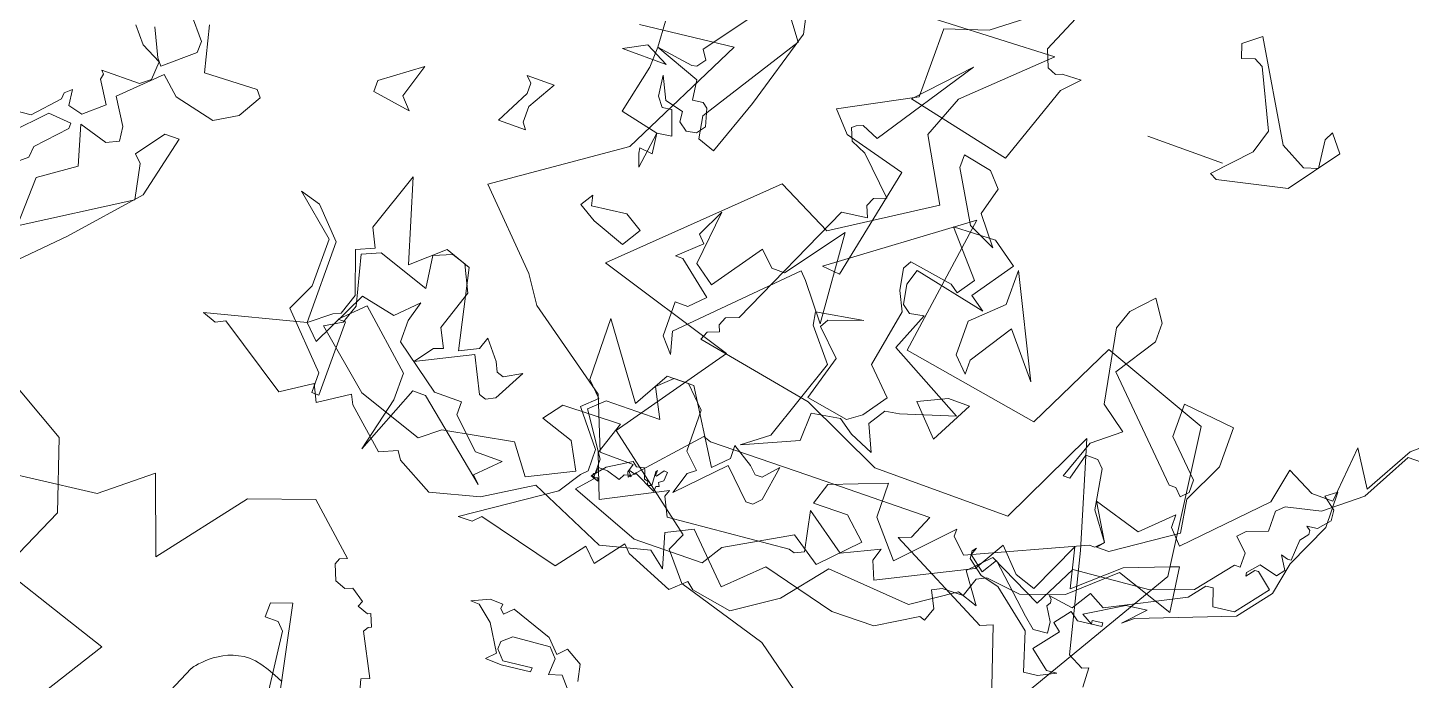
# Model space of a CAD drawing. Header units: metres. Extents: x -71 to 881, y -503 to 661.
# Drawn here: x 200.512 to 204.393, y 472.593 to 474.422 of the extents above; entities that cross this region are included whole.
import ezdxf

# ---------------------------------------------------------------- set-up
doc = ezdxf.new("R2010")
doc.units = ezdxf.units.M
doc.layers.add('ARBRE', color=100, linetype='Continuous', lineweight=13, true_color=0x00ff3f)

# ---------------------------------------------------------------- blocks, each defined once
blk = doc.blocks.new('WMF2', base_point=(0, 0.01))
at = {"color": 251, "lineweight": 0, "true_color": 0x636466}
for points in [[(202.88, -101.16), (188.84, -101.73), (195.03, -95.86), (196.4, -92.3), (193.55, -87.25), (201.48, -82.18), (206.17, -84.52), (217.5, -73.62), (205.76, -70.03), (212.07, -61.12), (204.08, -54.99), (204.77, -53.52), (202.84, -51.25), (195.1, -48.95), (190.12, -45.33)], [(16.57, -120.44), (8.22, -134.47), (9.81, -146.85), (18.98, -150.2), (22.71, -142.59), (34.39, -144.58), (32.65, -156.43), (43.16, -148.65), (41.63, -148.52), (39.67, -158.01), (44.92, -159.4), (46.44, -161.06), (40.43, -164.26), (40.42, -170.12), (36.91, -171.27), (31.95, -175.08)], [(221.47, -92.77), (213.62, -93.64), (218.84, -83.17), (228.67, -76.4), (223.08, -70.7), (221.59, -68.47), (214.46, -63.39), (212.7, -59.01), (209.83, -58.98), (210.04, -58.28), (209.88, -57.88), (205.22, -63.07), (204.55, -62.86), (196.2, -62.98), (185.71, -63.11), (186.56, -61.11), (187.58, -60.7), (178.92, -56.25), (177.9, -56.66), (174.32, -45.95)], [(11.67, -123.68), (11.74, -125.32), (12.27, -125.11), (13.58, -125.77), (15.6, -134.05), (18.21, -142.77), (22.11, -134.68), (33.61, -134.71), (40.51, -137.9), (50.45, -139.73), (50.16, -140.44), (49.24, -140.81), (49.44, -141.32), (49.15, -142.04), (48.13, -142.44), (43.19, -153.31), (41.06, -153.59), (41.43, -154.51), (41.13, -155.22), (40.11, -155.63), (43.05, -158.46), (44.35, -159.02), (44.76, -160.04), (44.45, -160.3), (43.92, -160.51), (42.49, -159.91), (37.1, -168.03), (40.97, -163.9), (32.15, -161.95), (29.82, -168.64), (28.52, -170), (30.14, -169.93), (30.65, -169.72), (31.37, -170.03), (31.94, -171.46), (30.17, -175.61)], [(220.57, -50.22), (221.79, -50.2), (214.78, -54.92), (213.59, -56.76), (213.1, -57.26), (213.13, -59.1), (215.47, -61.97), (214.27, -63.08), (215.5, -64.29), (215.56, -69.52), (211.34, -63.72), (209.67, -66.67), (207.37, -66.7), (203.77, -60.91), (202.56, -62.13), (202.58, -63.23), (200.85, -62.15), (200.24, -61.55), (199.64, -61.56), (198.56, -62.79), (199.01, -59.87), (199.61, -59.26), (200.21, -59.24), (202.55, -61.52), (206.05, -57.94), (205.47, -59.78), (204.85, -60.28), (206.1, -61.48), (206.14, -65.01), (207.85, -66.7), (209.07, -66.69), (210.27, -65.56), (209.03, -63.15), (213.66, -63.1), (214.86, -61.99), (212.51, -58.47), (212.49, -56.77), (213.57, -55.55), (207.7, -53.3), (201.85, -53.37), (200.78, -55.09), (195.57, -58.07), (193.11, -56.39), (190.24, -59.36), (192.08, -61.04), (195, -61.01), (194.41, -62.83), (189.81, -64.59), (189.77, -61.68), (187.3, -58.79), (183.33, -62.96), (183.33, -62.37), (182.1, -61.15), (172.77, -65.4), (172.29, -65.4), (171.68, -66.02), (173.43, -68.94), (169.39, -67.77), (166.98, -70.11), (166.96, -69.01), (165.85, -67.81), (160.08, -73.71), (159.5, -76.65), (157.18, -75.46), (155.35, -75.48), (154.92, -80.22), (153.06, -77.33), (150.8, -81.38), (147.91, -83.85)], [(145.55, -80.94), (150.8, -80.88), (153.05, -76.72), (155.95, -74.38), (158.86, -73.73), (159.47, -73.11), (159.44, -71.4), (161.14, -70.78), (161.73, -70.16), (160.64, -69.08), (160.62, -67.87), (161.11, -67.86), (163.5, -64.91), (166.9, -63.65), (173.36, -63.08), (175.14, -59.53), (179.8, -61.8), (181.48, -60.07), (179.75, -57.65), (181.46, -58.23), (184.95, -55.88), (192.02, -56.41), (194.9, -52.85), (198.42, -50.48), (201.82, -51.06), (202.43, -51.55), (203.66, -50.42), (207.69, -52.09), (208.3, -52.68), (210.1, -50.35), (211.21, -51.44), (213, -49.09), (219.97, -50.84), (220.57, -50.22), (220.57, -50.22)], [(156.89, -69.51), (157.43, -66.75), (159.56, -64.03), (167.3, -61.05), (168.14, -60.32), (166.54, -62.02), (168.32, -61.8), (171.36, -59.94), (170.42, -59.42), (170.47, -59.72), (169.59, -59.84), (169.56, -59.52), (171.59, -59.29), (172.31, -59.83), (173.34, -58.5), (172.64, -57.96), (174.22, -55.94), (172.57, -54.64), (171.71, -54.74), (173.12, -54.01), (174.29, -53.87), (175.3, -57.08), (178.61, -59.71), (180.18, -60.09), (181.49, -61.11), (181.56, -61.74), (181.3, -62.07), (181.53, -61.43), (180.22, -60.39), (179.42, -61.68), (175.68, -58.22), (174.72, -57.4), (173.53, -57.53), (173.65, -58.47), (174.34, -59.58), (174.13, -59.93), (174.18, -60.23), (174.45, -60.45), (172.34, -60.13), (171.33, -61.75), (169.98, -60.98), (163.78, -64.16), (162.73, -65.48), (162.11, -65.55), (161.63, -64.1), (159.84, -64.31), (157.76, -66.95), (159.09, -68.05), (159.4, -68.02), (159.94, -67.33), (159.98, -67.64), (159.15, -68.6), (157.6, -68.22), (157.12, -68.85), (157.81, -69.96), (157.22, -69.78), (156.92, -69.81), (156.81, -71.58), (156.27, -72.27), (156.3, -72.59), (156.65, -72.85), (155.79, -72.95), (154.94, -73.93), (155.05, -74.81), (156.1, -75.62), (155.22, -76.3), (155.18, -73.27), (156.89, -69.51), (156.89, -69.51)], [(171.68, -66.02), (173.31, -68.24), (173.88, -71.59), (174.47, -72.18), (175.5, -72.18), (176.09, -69.97), (176.66, -69.97), (175.5, -73.22), (173.31, -74.97), (175.5, -76.59), (176.66, -82.74), (176.09, -84.36), (174.47, -86.09), (173.31, -84.36), (173.31, -82.74), (175.5, -79.36), (168.32, -72.18), (167.74, -72.18), (167.15, -71.59), (166.58, -72.18), (166.58, -73.22), (169.36, -76), (169.36, -78.78), (164.96, -78.33), (164.96, -74.97), (166.58, -71.59), (166.11, -68.82), (171.09, -65.45), (172.15, -65.45), (171.68, -66.02), (171.68, -66.02)], [(211.1, -72.56), (210.01, -72.56), (208.8, -73.77), (211.73, -76.09), (212.35, -76.09), (210.51, -77.8), (211.1, -78.4), (210.01, -80.71), (210.51, -76.09), (208.8, -74.88), (205.88, -79.01), (204.66, -77.8), (203.56, -77.8), (200.04, -82.55), (199.42, -74.88), (201.73, -77.8), (202.34, -78.4), (210.51, -70.25), (210.01, -68.43), (211.1, -69.64), (211.1, -72.56), (211.1, -72.56)], [(187.57, -69.19), (189.89, -71.62), (187.57, -72.72), (185.74, -72.72), (187.57, -69.19), (187.57, -69.19)], [(65.29, -97.98), (67.08, -104.41), (66.4, -104.68), (68.19, -108.14), (67.94, -108.55), (67.68, -108.66), (68.1, -109.68), (68.37, -109.56), (69.29, -109.9), (69.08, -110.38), (70.18, -111.12), (70.78, -110.87), (71.7, -111.21), (72.22, -112.5), (72.02, -112.99), (71.4, -113.23), (75.46, -116.88), (80.69, -115.04), (86.12, -108.09), (88.43, -114.47), (92.34, -111.31), (103.35, -109.97)], [(106.84, -120.37), (96.77, -114.54), (94.84, -108.74), (97.41, -102.93), (91.6, -101), (87.74, -99.72), (91.28, -94.1)], [(82.27, -96.02), (80.34, -100.54), (80.31, -100.55), (80.25, -100.64), (80.17, -100.76), (80.05, -100.9), (79.89, -101.09), (79.68, -101.28), (79.47, -101.5), (79.2, -101.73), (78.93, -101.95), (78.6, -102.17), (78.25, -102.36), (77.89, -102.55), (77.49, -102.7), (77.07, -102.81), (76.62, -102.9), (76.15, -102.93), (75.62, -102.89), (75.04, -102.76), (74.41, -102.57), (73.74, -102.32), (73.05, -102.03)], [(184.65, -79.77), (186.95, -76.25), (186.95, -75.04), (188.18, -76.25), (188.18, -79.17), (185.74, -81.48), (185.74, -84.42), (181.72, -76.25), (184.65, -79.77), (184.65, -79.77)], [(96.65, -150.2), (95.72, -146.4), (91.23, -146.56), (90.77, -146.01), (91.89, -144.08), (93.76, -142.97), (97.21, -143.77), (98.75, -145.15), (101.81, -142.17), (100.48, -140.04), (100.32, -138.84), (101.34, -138.36), (103.76, -139.06), (102.79, -135.77), (105.69, -133.77), (105.82, -129.54)], [(107.65, -134.4), (106.82, -135.1), (106.74, -136.05), (104.54, -138.4), (104.55, -138.87), (106.51, -139.03), (108.95, -136.47)], [(110.83, -138.12), (107.79, -138.4), (105.92, -140.47), (105.88, -141), (105.33, -141.47), (105.18, -140.15), (103.95, -139.86), (102.35, -141.23), (103.5, -143.03), (103.41, -143.5), (103.65, -143.77), (100.39, -143.77), (99.59, -144.43), (99.47, -145.98), (101.18, -146.84), (102.3, -148.17)], [(100.78, -148.52), (99.7, -146.26), (99.24, -145.7), (96.84, -147.73), (96.81, -148.71), (98.38, -150.55)], [(193.06, -90.68), (193.06, -91.77), (190.63, -91.29), (189.54, -90.08), (190.15, -87.76), (188.32, -85.45), (190.63, -86.53), (193.06, -90.68), (193.06, -90.68)], [(78.38, -97.12), (74.97, -98.96), (73.76, -100.65), (74.37, -105.9), (74.97, -106.51), (76.08, -106.51), (76.08, -107.72), (74.37, -108.33), (72.54, -99.56), (70.84, -97.73), (69.62, -97.73), (69.14, -100.05), (68.53, -100.65), (67.9, -98.96), (72.05, -96.02), (77.9, -96.64), (78.38, -97.12), (78.38, -97.12)], [(173.74, -97.12), (171.08, -99.94), (170.47, -101.94), (172.73, -106.71), (173.49, -107.11), (174.53, -106.76), (174.92, -107.91), (173.5, -109.02), (168.96, -101.3), (166.77, -100.11), (165.62, -100.49), (165.9, -102.84), (165.52, -103.6), (164.39, -102.19), (167.39, -98.11), (173.12, -96.81), (173.74, -97.12), (173.74, -97.12)], [(173.09, -98.24), (179.55, -98.24), (173.09, -98.24), (173.09, -98.24)], [(50.82, -109.11), (51.79, -110.25), (52.85, -109.93), (52.79, -111.31), (53.49, -112.07), (56.63, -111.82), (57.39, -111.12), (57.42, -110.48), (56.72, -109.72), (54.29, -109.98), (54.31, -109.62), (56.73, -109.36), (58.12, -109.4), (57.43, -110.12), (58.73, -112.28), (60.09, -113.37), (60.82, -113.4), (59.39, -114.07), (58.29, -114.03), (58.31, -113.66), (57.96, -113.28), (57.27, -113.98), (53.82, -112.76), (52.77, -111.68), (52.09, -112.38), (50.71, -111.59), (50.41, -110.19)], [(88.02, -127.64), (89.18, -128.05), (81.01, -130.16), (79.28, -131.51), (78.66, -131.81), (78.08, -133.54), (79.32, -137.06), (77.83, -137.7), (78.59, -139.25), (76.91, -144.21), (74.85, -137.35), (72.31, -139.57), (70.12, -138.82), (68.65, -132.15), (67.1, -132.91), (66.75, -133.95), (65.48, -132.37), (65.1, -131.6), (64.53, -131.41), (63.1, -132.21), (64.5, -129.59), (65.26, -129.22), (65.84, -129.4), (67.29, -132.34), (71.77, -130.12), (70.62, -131.65), (69.87, -131.93), (70.65, -133.46), (69.51, -136.82), (70.57, -138.98), (71.73, -139.36), (73.23, -138.72), (72.87, -136.03), (77.25, -137.51), (78.75, -136.87), (77.7, -132.76), (78.24, -131.16), (79.66, -130.35), (74.87, -126.28), (69.33, -124.41), (67.74, -125.68), (61.86, -126.76), (60.09, -124.38), (56.38, -126.21), (57.56, -128.41), (60.34, -129.35), (59.17, -130.88), (54.25, -131.01), (55.18, -128.25), (53.81, -124.69), (48.67, -127.32), (48.87, -126.75), (48.11, -125.21), (37.91, -126.12), (37.44, -125.97), (36.67, -126.35), (37.35, -129.67), (33.92, -127.23), (30.88, -128.65), (31.23, -127.59), (30.59, -126.09), (23.17, -129.77), (21.67, -132.34), (19.86, -130.44), (18.12, -129.86), (16.15, -134.19), (15.36, -130.85), (11.87, -133.9), (8.32, -135.28), (7.59, -135.54), (7.07, -131.77), (12.02, -133.45), (15.55, -130.27), (19.06, -129.03), (22.02, -129.38), (22.79, -129), (23.33, -127.38), (25.15, -127.33), (25.92, -126.95), (25.23, -125.56), (25.63, -124.43), (26.08, -124.57), (29.34, -122.59), (32.94, -122.53), (39.22, -124.13), (42.07, -121.37), (45.72, -125.04), (47.88, -123.97), (47.05, -121.13), (48.46, -122.25), (52.55, -121.18), (59.04, -124.03), (62.95, -121.62), (67.02, -120.56), (70.08, -122.22), (70.5, -122.88), (71.99, -122.24), (75.25, -125.13), (75.62, -125.9), (78.11, -124.29), (78.79, -125.68), (81.26, -124.08), (87.26, -128.05), (88.02, -127.64), (88.02, -127.64)], [(81.01, -137.11), (81.01, -130.16), (79.79, -128.95), (77.48, -133.7), (74.56, -133.08), (72.85, -134.78), (73.33, -133.08), (73.33, -131.26), (69.33, -128.34), (67, -128.34), (67, -127.23), (64.57, -124.92), (62.26, -124.92), (64.09, -123.1), (63.48, -122.5), (69.93, -127.84), (71.03, -127.84), (73.33, -122), (72.24, -126.63), (72.24, -128.95), (76.88, -133.08), (78.71, -131.26), (78.09, -131.26), (78.09, -124.92), (78.71, -124.92), (78.71, -126.63), (82.71, -130.78), (81.61, -133.08), (81.61, -137.11), (85.03, -140.02), (83.32, -139.54), (81.01, -137.11), (81.01, -137.11)], [(54.16, -127.33), (52.25, -128.51), (51.85, -128.21), (51.22, -128.34), (51.11, -128.15), (50.9, -127.48), (50.6, -127.43), (50.52, -127.17), (50.44, -127.11), (50.17, -127.21), (50.23, -128.35), (50.16, -128.51), (50.16, -128.08), (50.07, -128.03), (49.62, -128.66), (49.33, -128.62), (49.38, -127.89), (49.74, -127.62), (49.57, -127.32), (49.82, -127.23), (49.84, -126.81), (51.76, -127.71), (51.74, -127.58), (52.22, -127.74), (52.33, -127.68), (51.98, -127.29), (52.17, -127.38), (52.57, -127.26), (52.83, -126.75), (53.96, -127.11), (54.74, -127.1), (54.8, -126.57), (54.93, -126.53), (54.96, -126.46), (54.93, -126.32), (54.74, -126.22), (54.51, -126.31), (54.41, -126.05), (55.06, -126.28), (54.16, -127.33), (54.16, -127.33)], [(105.82, -129.54), (97.54, -134.76), (98.14, -137.7), (98.75, -138.3), (97.05, -140.62), (95.83, -140.62), (97.05, -135.38), (101.69, -130.15), (105.21, -126.6), (106.3, -127.7), (105.82, -129.54), (105.82, -129.54)], [(28.56, -153.92), (30.94, -150.53), (29.67, -149.64), (35.82, -150.93), (36.23, -149.61), (35.92, -147.95), (35.22, -147.45), (34.02, -147.66), (35.31, -144.47), (28.78, -140.9), (33.22, -139.51), (34.42, -139.31), (35.29, -137.92), (34.3, -135.76), (36.32, -136.63), (37.59, -137.52), (39.98, -137.11), (40.07, -134.73), (44.54, -132.73), (42.46, -134.33), (40.08, -141.29), (42.26, -143.89), (42.45, -144.97), (38.49, -145.64), (41.28, -144.68), (41.66, -143.99), (39.59, -141.99), (40.67, -138.22), (37.1, -137.61), (35.99, -138.41), (34.61, -140.39), (36.71, -142.49), (35.82, -147.35), (36.59, -148.94), (36.91, -150.74), (36.53, -151.43), (32.84, -150.83), (32.14, -150.33), (31.15, -151.75), (34.23, -155.28), (30.66, -155.41), (28.56, -153.92), (28.56, -153.92)], [(59.05, -144.81), (61.87, -145.83), (63.32, -146.72), (62.67, -147.76), (62.48, -146.91), (59.55, -147.25), (58.09, -146.36), (59.05, -144.81), (59.05, -144.81)], [(82.25, -150.59), (79.04, -152.94), (79.92, -150.11), (79.04, -149.13), (82.25, -149.63), (82.25, -150.59), (82.25, -150.59)], [(59.93, -151.15), (60.32, -152.23), (60.38, -152.67), (59.29, -152.55), (59.49, -154.26), (58.26, -154.43), (58.99, -156.48), (59.78, -156.36), (60.39, -157.12), (60.6, -158.84), (59.69, -157), (58.12, -156.61), (58.04, -155.76), (57.3, -155.21), (56.47, -155.37), (55.94, -156.07), (56.34, -157.53), (56.79, -157.86), (57.66, -157.75), (57.9, -159.41), (61.78, -160.83), (58.66, -160.38), (58.28, -160.48), (57.75, -161.18), (58.26, -161.95), (55.2, -166.06)], [(61.9, -163.05), (61.78, -160.83), (61.83, -159.09), (62.73, -154.97), (59.49, -154.26), (59.93, -151.15), (59.93, -151.15)], [(70.48, -153.72), (70.48, -154.59), (70.98, -155.09), (68.65, -155.09), (70, -152.75), (70, -151.4), (69.61, -150.88), (71.95, -150.88), (70.48, -153.72), (70.48, -153.72)], [(56.45, -156.83), (51.18, -165.09), (52.99, -167.49), (53.79, -167.78), (53.24, -170.6), (52.14, -171.11), (51.01, -165.85), (52.98, -159.15), (54.67, -154.45), (56.12, -154.97), (56.45, -156.83), (56.45, -156.83)], [(62.6, -160.74), (60.66, -159.76), (64.44, -159.76), (62.6, -160.74), (62.6, -160.74)]]:
    blk.add_lwpolyline(points, dxfattribs=at)

msp = doc.modelspace()

# ---------------------------------------------------------------- block references
at = {"layer": 'ARBRE', "color": 251, "lineweight": 5, "true_color": 0x636466, "xscale": 0.03451886634015593, "yscale": 0.03451886634015593, "zscale": 0.03451886634015593, "rotation": 160.1685466476646}
for p in [(208.3333, 468.8247), (202.4018, 468.4206)]:
    msp.add_blockref('WMF2', p, dxfattribs=at)

doc.saveas('drawing.dxf')
